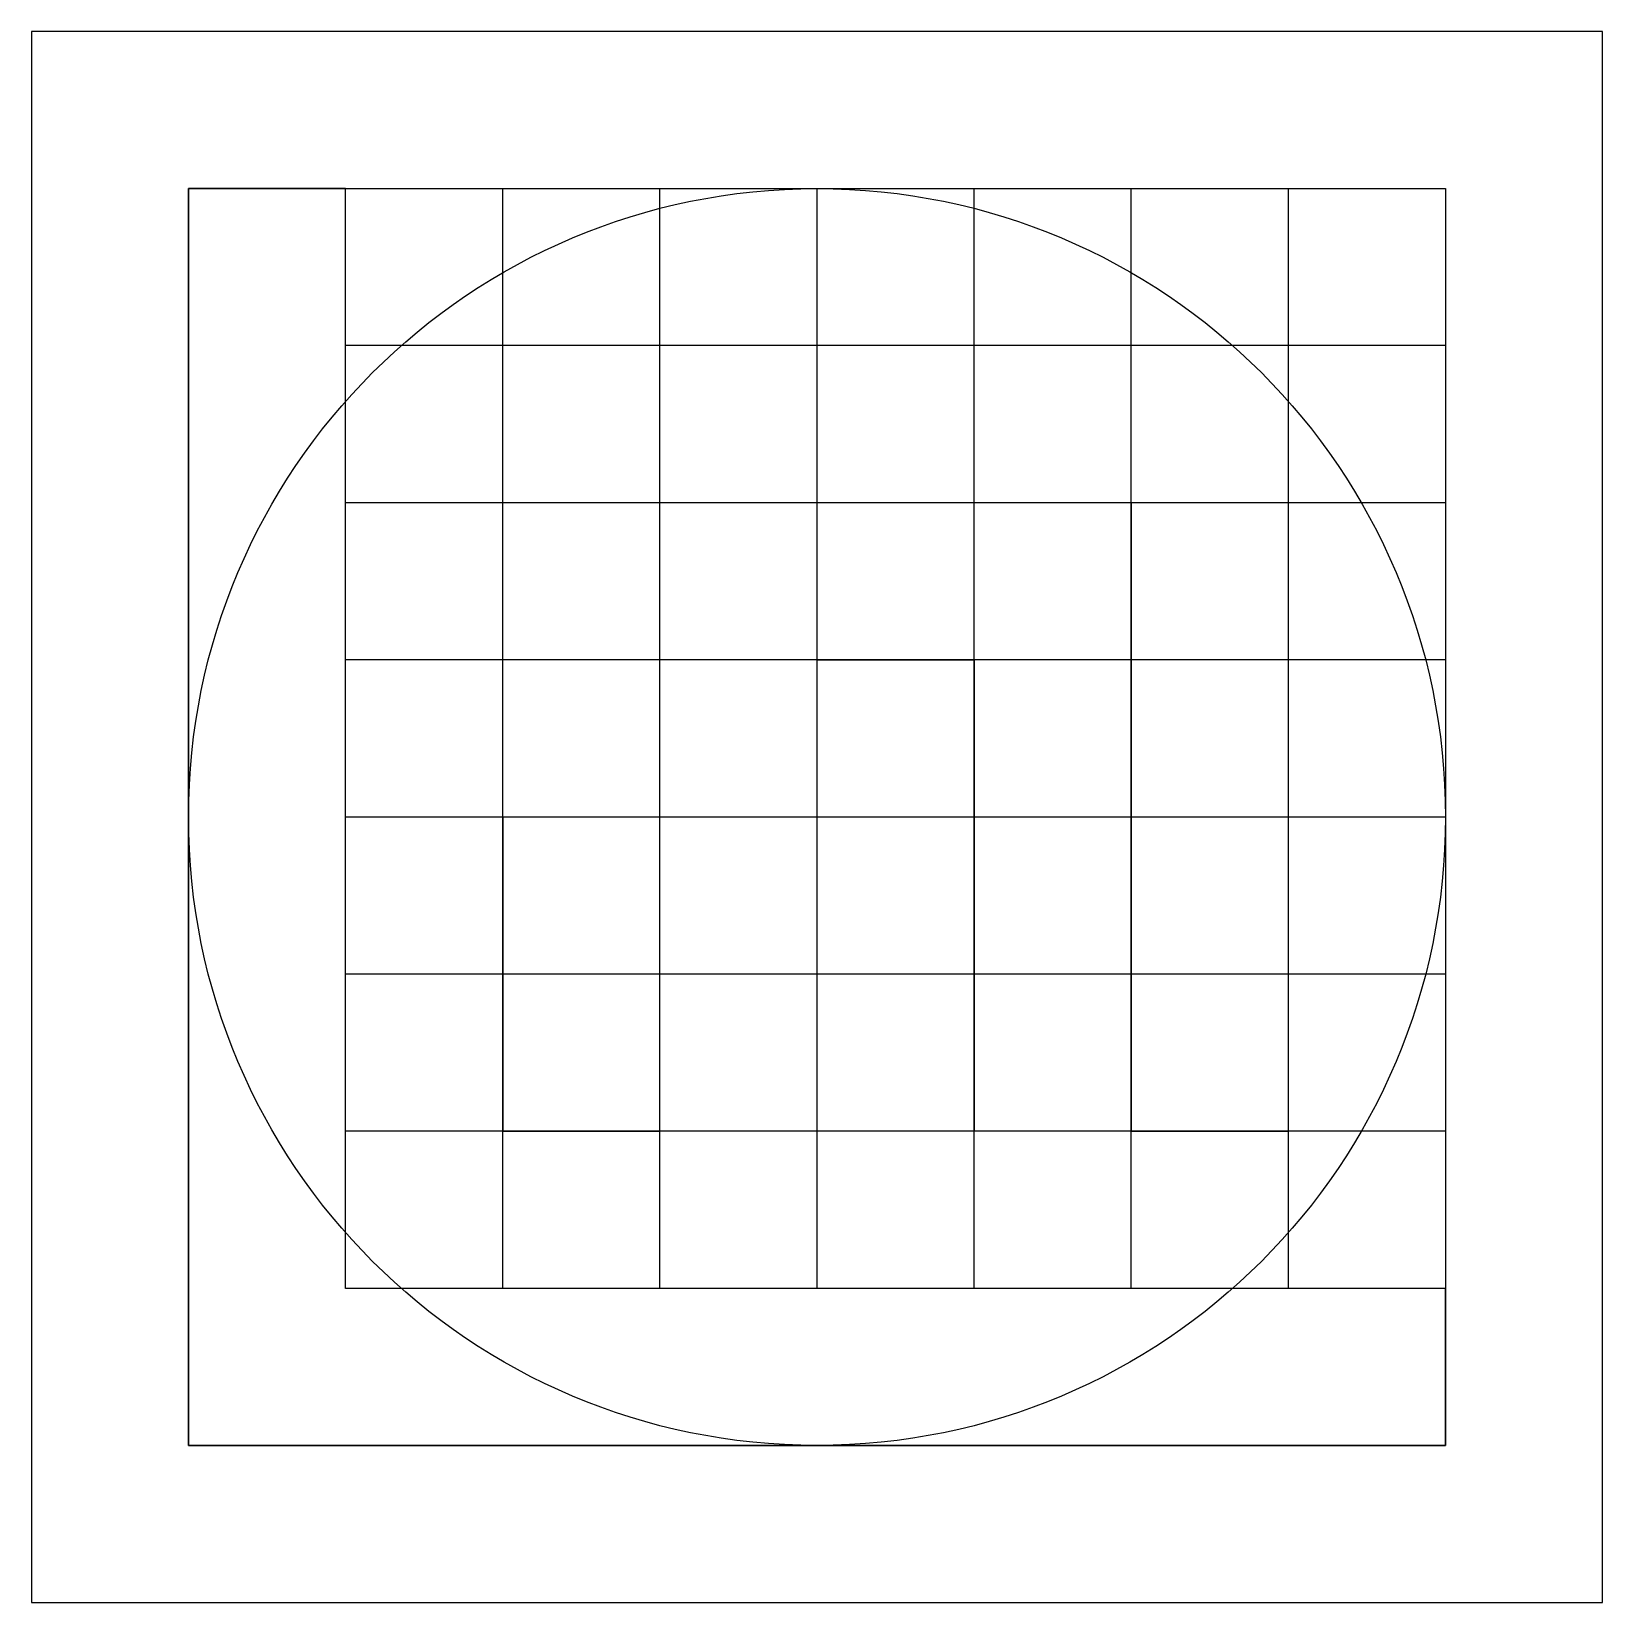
# Model space of a CAD drawing. Extents: x 0 to 1000, y 0 to 1000.
import ezdxf

# ---------------------------------------------------------------- set-up
doc = ezdxf.new("R2010")
doc.units = 0
doc.layers.get('0').update_dxf_attribs({"linetype": 'CONTINUOUS'})
doc.layers.add('ICON', color=7, linetype='CONTINUOUS')

# ---------------------------------------------------------------- blocks, each defined once
blk = doc.blocks.new('A$C8F9862B8')
blk.add_circle((500, 500), 400)
blk = doc.blocks.new('A$C071643BC')
blk.add_lwpolyline([(100, 900), (900, 900), (900, 100), (100, 100)], close=True)

msp = doc.modelspace()

# ---------------------------------------------------------------- linework, layer by layer
for points in [[(200, 200), (200, 900)], [(300, 200), (300, 900)], [(400, 200), (400, 900)], [(500, 200), (500, 900)], [(600, 200), (600, 900)], [(700, 200), (700, 900)], [(800, 200), (800, 900)], [(900, 800), (200, 800)], [(900, 700), (200, 700)], [(900, 600), (200, 600)], [(900, 500), (200, 500)], [(900, 400), (200, 400)], [(900, 300), (200, 300)]]:
    msp.add_lwpolyline(points)
at = {"layer": 'ICON'}
for points in [[(0, 0), (1000, 0), (1000, 1000), (0, 1000)], [(200, 900), (100, 900), (100, 100), (900, 100), (900, 200), (200, 200)], [(700, 300), (800, 300), (800, 700), (700, 700)], [(500, 600), (600, 600), (600, 300), (500, 300)], [(300, 300), (400, 300), (400, 500), (300, 500)]]:
    msp.add_lwpolyline(points, close=True, dxfattribs=at)

# ---------------------------------------------------------------- block references
for name in ['A$C8F9862B8', 'A$C071643BC']:
    msp.add_blockref(name, (0, 0))

doc.saveas('drawing.dxf')
